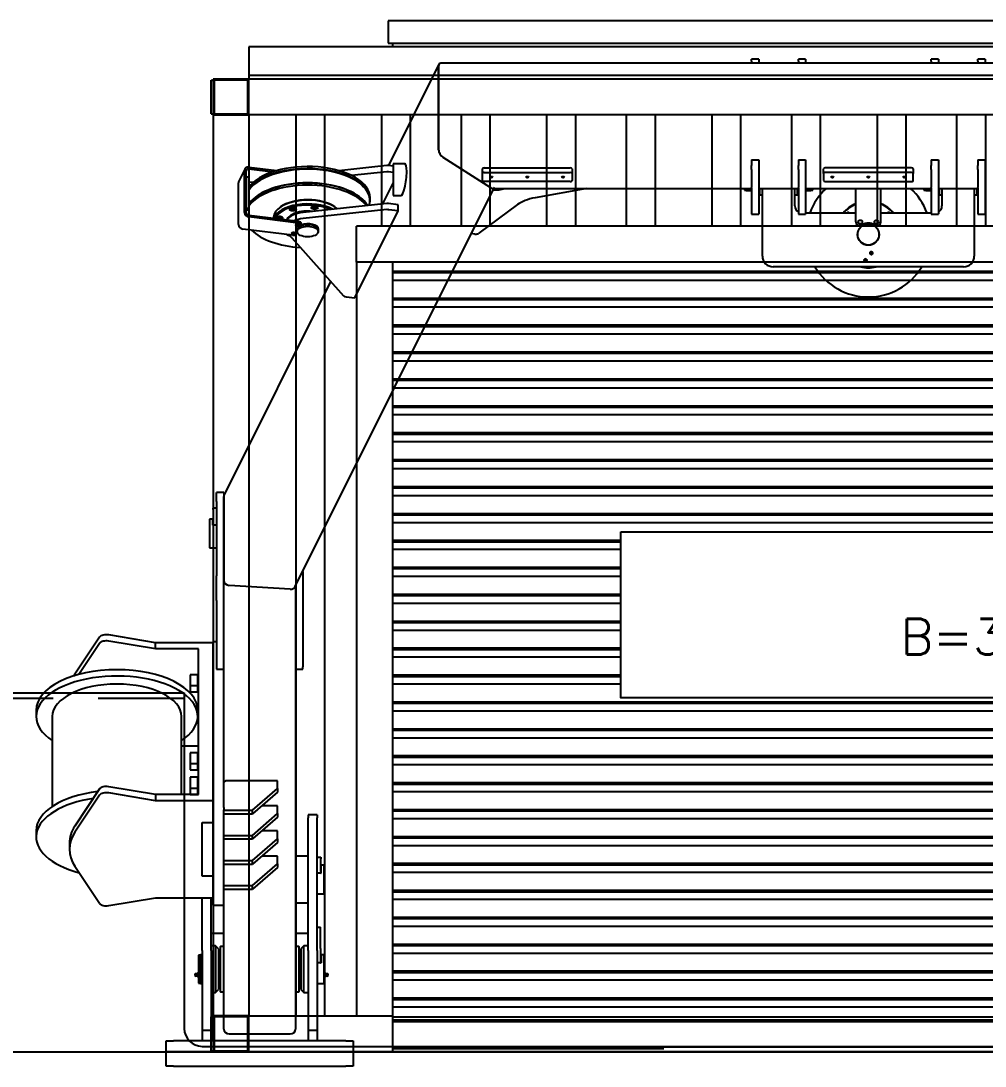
# Model space of a CAD drawing. Extents: x 1551 to 113148, y -1700 to 77018.
# Drawn here: x 16050 to 18735, y 57528 to 60440 of the extents above; entities that cross this region are included whole.
import ezdxf

# ---------------------------------------------------------------- set-up
doc = ezdxf.new("R2010")
doc.units = 0
doc.header["$LTSCALE"] = 500
doc.header["$MEASUREMENT"] = 0
doc.linetypes.add('DASHED', pattern=[0.75, 0.5, -0.25])
doc.layers.get('0').update_dxf_attribs({"linetype": 'CONTINUOUS'})
doc.styles.add('ROMANS', font='romans', dxfattribs={"height": 100})

# ---------------------------------------------------------------- blocks, each defined once
blk = doc.blocks.new('Container SB')
at = {"color": 0, "linetype": 'ByBlock'}
for p, q in [((120422.5, -6331.3), (117398.5, -6331.3)), ((117398.5, -6331.3), (117398.5, -6393.3)), ((120422.5, -6331.3), (120422.5, -6393.3)), ((117466, -6403.3), (117010.5, -6403.3)), ((117010.5, -6403.3), (117010.5, -6483.3)), ((117398.5, -6393.3), (120422.5, -6393.3)), ((117410.5, -6393.3), (117410.5, -6403.3)), ((120355, -6403.3), (117466, -6403.3)), ((120810.5, -6403.3), (120355, -6403.3)), ((120410.5, -6393.3), (120410.5, -6403.3)), ((120810.5, -6403.3), (120810.5, -6483.3)), ((117010.5, -6493.3), (116910.5, -6493.3)), ((116910.5, -6493.3), (116910.5, -6593.3)), ((117010.5, -6483.3), (117010.5, -6493.3)), ((117744.9, -6483.3), (117010.5, -6483.3)), ((117742.8, -6493.3), (117010.5, -6493.3)), ((117010.5, -6593.3), (117010.5, -6493.3)), ((120910.5, -6493.3), (117742.8, -6493.3)), ((120810.5, -6483.3), (117744.9, -6483.3)), ((120810.5, -6483.3), (120810.5, -6493.3)), ((120910.5, -6493.3), (120910.5, -6593.3)), ((116905.5, -6496.2), (116910.5, -6496.2)), ((116905.5, -6590.4), (116905.5, -6496.2)), ((116913.4, -6496.2), (116913.4, -6590.4)), ((117007.6, -6496.2), (116913.4, -6496.2)), ((117007.6, -6590.4), (117007.6, -6496.2)), ((120915.5, -6496.2), (120910.5, -6496.2)), ((120915.5, -6496.2), (120915.5, -6590.4)), ((116905.5, -6590.4), (116910.5, -6590.4)), ((116910.5, -6593.3), (117010.5, -6593.3)), ((116910.5, -6593.3), (116910.5, -8193.3)), ((116913.4, -6590.4), (117007.6, -6590.4)), ((117721.9, -6593.3), (117010.5, -6593.3)), ((117010.5, -6593.3), (117010.5, -8193.3)), ((117141.3, -6593.3), (117141.3, -8193.3)), ((117221.3, -6593.3), (117221.3, -8193.3)), ((117379.6, -6593.3), (117379.6, -6903.3)), ((117459.6, -6593.3), (117459.6, -6903.3)), ((117601.3, -6593.3), (117601.3, -6903.3)), ((119882.6, -6593.3), (117681.3, -6593.3)), ((117681.3, -6593.3), (117681.3, -6903.3)), ((117839.6, -6593.3), (117839.6, -6903.3)), ((117919.6, -6593.3), (117919.6, -6903.3)), ((118061.3, -6593.3), (118061.3, -6903.3)), ((118141.3, -6593.3), (118141.3, -6903.3)), ((118299.6, -6593.3), (118299.6, -6903.3)), ((118379.6, -6593.3), (118379.6, -6903.3)), ((118521.3, -6593.3), (118521.3, -6903.3)), ((118601.3, -6593.3), (118601.3, -6903.3)), ((118759.6, -6593.3), (118759.6, -6903.3)), ((118839.6, -6593.3), (118839.6, -6903.3)), ((118981.3, -6593.3), (118981.3, -6903.3)), ((119061.3, -6593.3), (119061.3, -6903.3)), ((119219.6, -6593.3), (119219.6, -6903.3)), ((119299.6, -6593.3), (119299.6, -6903.3)), ((119441.3, -6593.3), (119441.3, -6903.3)), ((119521.3, -6593.3), (119521.3, -6903.3)), ((119679.6, -6593.3), (119679.6, -6903.3)), ((120910.5, -6593.3), (119759.6, -6593.3)), ((119759.6, -6593.3), (119759.6, -6903.3)), ((119901.3, -6593.3), (119901.3, -6903.3)), ((119981.3, -6593.3), (119981.3, -6903.3)), ((120139.6, -6593.3), (120139.6, -6903.3)), ((120219.6, -6593.3), (120219.6, -6903.3)), ((120361.3, -6593.3), (120361.3, -6903.3)), ((120441.3, -6593.3), (120441.3, -6903.3)), ((120599.6, -6593.3), (120599.6, -9103.3)), ((120679.6, -6593.3), (120679.6, -8193.3)), ((120810.5, -8193.3), (120810.5, -6593.3)), ((120910.5, -6593.3), (120810.5, -6593.3)), ((120915.5, -6590.4), (120910.5, -6590.4)), ((120910.5, -8177.8), (120910.5, -6593.3)), ((117310.5, -7003.3), (117310.5, -6903.3)), ((117839.6, -6903.3), (117310.5, -6903.3)), ((120219.6, -6903.3), (117832, -6903.3)), ((120405.5, -6903.3), (120205.4, -6903.3)), ((120405.5, -7003.3), (120405.5, -6903.3)), ((120405.5, -9203.3), (120405.5, -6903.3)), ((120405.5, -6903.3), (120505.5, -6903.3)), ((120505.5, -9103.3), (120505.5, -6903.3)), ((117310.5, -7003.3), (117310.5, -9103.3)), ((117410.5, -7003.3), (117310.5, -7003.3)), ((117594.7, -7003.3), (117310.5, -7003.3)), ((117410.5, -7003.3), (117410.5, -9203.3)), ((120405.5, -7003.3), (117410.5, -7003.3)), ((117410.5, -7028.3), (120405.5, -7028.3)), ((120405.5, -7033.3), (117410.5, -7033.3)), ((117410.5, -7053.3), (120405.5, -7053.3)), ((117410.5, -7103.3), (120405.5, -7103.3)), ((120405.5, -7108.3), (117410.5, -7108.3)), ((117410.5, -7128.3), (120405.5, -7128.3)), ((117410.5, -7178.3), (120405.5, -7178.3)), ((120405.5, -7183.3), (117410.5, -7183.3)), ((117410.5, -7203.3), (120405.5, -7203.3)), ((117410.5, -7253.3), (117584.3, -7253.3)), ((117583.2, -7258.3), (117410.5, -7258.3)), ((117410.5, -7278.3), (117579.1, -7278.3)), ((117410.5, -7278.3), (120405.5, -7278.3)), ((117483.6, -7253.3), (120405.5, -7253.3)), ((117483.6, -7253.3), (117483.6, -7258.3)), ((120405.5, -7258.3), (117483.6, -7258.3)), ((117410.5, -7328.3), (117568.6, -7328.3)), ((117567.6, -7333.3), (117410.5, -7333.3)), ((117483.6, -7328.3), (120405.5, -7328.3)), ((117483.6, -7328.3), (117483.6, -7333.3)), ((120405.5, -7333.3), (117483.6, -7333.3)), ((117410.5, -7353.3), (117563.4, -7353.3)), ((117410.5, -7353.3), (120405.5, -7353.3)), ((117410.5, -7403.3), (117553, -7403.3)), ((117551.9, -7408.3), (117410.5, -7408.3)), ((117483.6, -7403.3), (120405.5, -7403.3)), ((117483.6, -7403.3), (117483.6, -7408.3)), ((120405.5, -7408.3), (117483.6, -7408.3)), ((117410.5, -7428.3), (117547.8, -7428.3)), ((117410.5, -7428.3), (120405.5, -7428.3)), ((117410.5, -7478.3), (117537.3, -7478.3)), ((117536.3, -7483.3), (117410.5, -7483.3)), ((117483.6, -7478.3), (120405.5, -7478.3)), ((117483.6, -7478.3), (117483.6, -7483.3)), ((120405.5, -7483.3), (117483.6, -7483.3)), ((117410.5, -7503.3), (117532.1, -7503.3)), ((117410.5, -7503.3), (120405.5, -7503.3)), ((117410.5, -7553.3), (117521.7, -7553.3)), ((117520.7, -7558.3), (117410.5, -7558.3)), ((117483.6, -7553.3), (120405.5, -7553.3)), ((117483.6, -7553.3), (117483.6, -7558.3)), ((120405.5, -7558.3), (117483.6, -7558.3)), ((117410.5, -7578.3), (117516.5, -7578.3)), ((117410.5, -7578.3), (120405.5, -7578.3)), ((117410.5, -7628.3), (117506.1, -7628.3)), ((117483.6, -7628.3), (120405.5, -7628.3)), ((117483.6, -7628.3), (117483.6, -7633.3)), ((117505, -7633.3), (117410.5, -7633.3)), ((117410.5, -7653.3), (117500.8, -7653.3)), ((117410.5, -7653.3), (120405.5, -7653.3)), ((120405.5, -7633.3), (117483.6, -7633.3)), ((117410.5, -7703.3), (117490.4, -7703.3)), ((117489.4, -7708.3), (117410.5, -7708.3)), ((117483.6, -7703.3), (120405.5, -7703.3)), ((117483.6, -7703.3), (117483.6, -7708.3)), ((120405.5, -7708.3), (117483.6, -7708.3)), ((117410.5, -7728.3), (117485.2, -7728.3)), ((117410.5, -7728.3), (120405.5, -7728.3)), ((117410.5, -7778.3), (117474.8, -7778.3)), ((117410.5, -7778.3), (118045.7, -7778.3)), ((117473.7, -7783.3), (117410.5, -7783.3)), ((118045.7, -7783.3), (117410.5, -7783.3)), ((117410.5, -7803.3), (117469.6, -7803.3)), ((117410.5, -7803.3), (118045.7, -7803.3)), ((119618.4, -7778.3), (120405.5, -7778.3)), ((120405.5, -7783.3), (119618.4, -7783.3)), ((119618.4, -7803.3), (120405.5, -7803.3)), ((117410.5, -7853.3), (117459.1, -7853.3)), ((117410.5, -7853.3), (118045.7, -7853.3)), ((117458.1, -7858.3), (117410.5, -7858.3)), ((118045.7, -7858.3), (117410.5, -7858.3)), ((119618.4, -7853.3), (120405.5, -7853.3)), ((120405.5, -7858.3), (119618.4, -7858.3)), ((117410.5, -7878.3), (117453.9, -7878.3)), ((117410.5, -7878.3), (118045.7, -7878.3)), ((119618.4, -7878.3), (120405.5, -7878.3)), ((117410.5, -7928.3), (117443.5, -7928.3)), ((117410.5, -7928.3), (118045.7, -7928.3)), ((117442.4, -7933.3), (117410.5, -7933.3)), ((118045.7, -7933.3), (117410.5, -7933.3)), ((119618.4, -7928.3), (120405.5, -7928.3)), ((120405.5, -7933.3), (119618.4, -7933.3)), ((117410.5, -7953.3), (117438.3, -7953.3)), ((117410.5, -7953.3), (118045.7, -7953.3)), ((119618.4, -7953.3), (120405.5, -7953.3)), ((117410.5, -8003.3), (117427.8, -8003.3)), ((117410.5, -8003.3), (118045.7, -8003.3)), ((119618.4, -8003.3), (120405.5, -8003.3)), ((120165.3, -8003.3), (120165.3, -8008.3)), ((117426.8, -8008.3), (117410.5, -8008.3)), ((118045.7, -8008.3), (117410.5, -8008.3)), ((117410.5, -8028.3), (117422.6, -8028.3)), ((117410.5, -8028.3), (118045.7, -8028.3)), ((120405.5, -8008.3), (119618.4, -8008.3)), ((119618.4, -8028.3), (120405.5, -8028.3)), ((117410.5, -8078.3), (117412.2, -8078.3)), ((117410.5, -8078.3), (118045.7, -8078.3)), ((117411.2, -8083.3), (117410.5, -8083.3)), ((118045.7, -8083.3), (117410.5, -8083.3)), ((119618.4, -8078.3), (120405.5, -8078.3)), ((120405.5, -8083.3), (119618.4, -8083.3)), ((120165.3, -8078.3), (120165.3, -8083.3)), ((117410.5, -8103.3), (118045.7, -8103.3)), ((119618.4, -8103.3), (120405.5, -8103.3)), ((117410.5, -8153.3), (118045.7, -8153.3)), ((119618.4, -8153.3), (120405.5, -8153.3)), ((120165.3, -8153.3), (120165.3, -8158.3)), ((118045.7, -8158.3), (117410.5, -8158.3)), ((117410.5, -8178.3), (118045.7, -8178.3)), ((120405.5, -8158.3), (119618.4, -8158.3)), ((119618.4, -8178.3), (120405.5, -8178.3)), ((120910.5, -9103.3), (120910.5, -8177.8)), ((116910.5, -8193.3), (116910.5, -9103.3)), ((117010.5, -8193.3), (117010.5, -9103.3)), ((117141.3, -8193.3), (117141.3, -9103.3)), ((117221.3, -8193.3), (117221.3, -9103.3)), ((120679.6, -8193.3), (120679.6, -9103.3)), ((120810.5, -9103.3), (120810.5, -8193.3)), ((117410.5, -8228.3), (120405.5, -8228.3)), ((120405.5, -8233.3), (117410.5, -8233.3)), ((117410.5, -8253.3), (120405.5, -8253.3)), ((117410.5, -8303.3), (120405.5, -8303.3)), ((120405.5, -8308.3), (117410.5, -8308.3)), ((117410.5, -8328.3), (120405.5, -8328.3)), ((117410.5, -8378.3), (120405.5, -8378.3)), ((120405.5, -8383.3), (117410.5, -8383.3)), ((117633.6, -8378.3), (117633.6, -8383.3)), ((117713.8, -8378.3), (117713.8, -8383.3)), ((117863.8, -8378.3), (117863.8, -8383.3)), ((117943.9, -8378.3), (117943.9, -8383.3)), ((118093.9, -8378.3), (118093.9, -8383.3)), ((118174.1, -8378.3), (118174.1, -8383.3)), ((117410.5, -8403.3), (120405.5, -8403.3)), ((117410.5, -8453.3), (120405.5, -8453.3)), ((120405.5, -8458.3), (117410.5, -8458.3)), ((117410.5, -8478.3), (120405.5, -8478.3)), ((117410.5, -8528.3), (120405.5, -8528.3)), ((120405.5, -8533.3), (117410.5, -8533.3)), ((117410.5, -8553.3), (120405.5, -8553.3)), ((117410.5, -8603.3), (120405.5, -8603.3)), ((120405.5, -8608.3), (117410.5, -8608.3)), ((117410.5, -8628.3), (120405.5, -8628.3)), ((117410.5, -8678.3), (120405.5, -8678.3)), ((120405.5, -8683.3), (117410.5, -8683.3)), ((117410.5, -8703.3), (120405.5, -8703.3)), ((117410.5, -8753.3), (120405.5, -8753.3)), ((120405.5, -8758.3), (117410.5, -8758.3)), ((117410.5, -8778.3), (120405.5, -8778.3)), ((117410.5, -8828.3), (120405.5, -8828.3)), ((120405.5, -8833.3), (117410.5, -8833.3)), ((117410.5, -8853.3), (120405.5, -8853.3)), ((117410.5, -8903.3), (120405.5, -8903.3)), ((120405.5, -8908.3), (117410.5, -8908.3)), ((117410.5, -8928.3), (120405.5, -8928.3)), ((117410.5, -8978.3), (120405.5, -8978.3)), ((120405.5, -8983.3), (117410.5, -8983.3)), ((117410.5, -9003.3), (120405.5, -9003.3)), ((117410.5, -9053.3), (120405.5, -9053.3)), ((120405.5, -9058.3), (117410.5, -9058.3)), ((117410.5, -9078.3), (120405.5, -9078.3)), ((116905.5, -9200.4), (116905.5, -9106.2)), ((116905.5, -9106.2), (116910.5, -9106.2)), ((116910.5, -9103.3), (116910.5, -9203.3)), ((117010.5, -9103.3), (116910.5, -9103.3)), ((117007.6, -9106.2), (116913.4, -9106.2)), ((116913.4, -9106.2), (116913.4, -9200.4)), ((117007.6, -9200.4), (117007.6, -9106.2)), ((117010.5, -9103.3), (117410.5, -9103.3)), ((117010.5, -9203.3), (117010.5, -9103.3)), ((120405.5, -9107.3), (117410.5, -9107.3)), ((120505.5, -9103.3), (120405.5, -9103.3)), ((120410.5, -9103.3), (120910.5, -9103.3)), ((120910.5, -9103.3), (120810.5, -9103.3)), ((120910.5, -9103.3), (120910.5, -9203.3)), ((120915.5, -9106.2), (120910.5, -9106.2)), ((120915.5, -9106.2), (120915.5, -9200.4)), ((120405.5, -9115.3), (117410.5, -9115.3)), ((120405.5, -9120.3), (117410.5, -9120.3)), ((116905.5, -9200.4), (116910.5, -9200.4)), ((116913.4, -9200.4), (117007.6, -9200.4)), ((120390.5, -9190.3), (117410.5, -9190.3)), ((118165.5, -9195.3), (117410.5, -9195.3)), ((120915.5, -9200.4), (120910.5, -9200.4)), ((120910.5, -9203.3), (116910.5, -9203.3))]:
    blk.add_line(p, q, dxfattribs=at)
blk.add_lwpolyline([(118045.7, -7754.7), (119618.4, -7754.7), (119618.4, -8217.2), (118045.7, -8217.2)], close=True, dxfattribs=at)
at = {"color": 0, "linetype": 'ByBlock', "insert": (118825.3, -7830), "char_height": 100, "attachment_point": 1, "style": 'ROMANS'}
blk.add_mtext('\\pxqc;OPENING\\PB=3,0m x H=2,2m', dxfattribs=at)
blk = doc.blocks.new('A$C52F54857')
for p, q in [((1992.5, 2800.2), (1992.5, 2805.2)), ((2012.5, 2805.2), (1992.5, 2805.2)), ((1992.5, 2800.2), (1992.5, 2794.2)), ((2012.5, 2805.2), (2012.5, 2800.2)), ((2012.5, 2800.2), (2012.5, 2794.2)), ((2122.5, 2800.2), (2122.5, 2805.2)), ((2142.5, 2805.2), (2122.5, 2805.2)), ((2122.5, 2800.2), (2122.5, 2794.2)), ((2142.5, 2805.2), (2142.5, 2800.2)), ((2142.5, 2800.2), (2142.5, 2794.2)), ((2492.5, 2800.2), (2492.5, 2805.2)), ((2512.5, 2805.2), (2492.5, 2805.2)), ((2492.5, 2800.2), (2492.5, 2794.2)), ((2512.5, 2805.2), (2512.5, 2800.2)), ((2512.5, 2800.2), (2512.5, 2794.2)), ((2622.5, 2800.2), (2622.5, 2805.2)), ((2642.5, 2805.2), (2622.5, 2805.2)), ((2622.5, 2800.2), (2622.5, 2794.2)), ((2642.5, 2805.2), (2642.5, 2800.2)), ((2642.5, 2800.2), (2642.5, 2794.2)), ((1121.7, 2791.1), (981, 2509.1)), ((1120.8, 2786.7), (1120.8, 2552.9)), ((1120.8, 2552.9), (1120.8, 2786.7)), ((3818.4, 2794.2), (1126.6, 2794.2)), ((592.4, 2504.5), (669.9, 2494.8)), ((976.9, 2509.1), (842.8, 2494.7)), ((994, 2507.4), (981.4, 2509)), ((994, 2514.2), (994, 2425.3)), ((1026.6, 2514.2), (994, 2514.2)), ((1132.5, 2532.4), (1265.3, 2447.4)), ((1132.5, 2532.4), (1265.3, 2447.4)), ((1992.5, 2524.9), (1992.5, 2509.3)), ((1992.5, 2524.9), (2012.5, 2524.9)), ((1992.5, 2497.8), (1992.5, 2509.3)), ((2012.5, 2524.9), (2012.5, 2509.3)), ((2012.5, 2509.3), (2012.5, 2497.8)), ((2122.5, 2524.9), (2122.5, 2509.3)), ((2122.5, 2524.9), (2142.5, 2524.9)), ((2122.5, 2497.8), (2122.5, 2509.3)), ((2142.5, 2524.9), (2142.5, 2509.3)), ((2142.5, 2509.3), (2142.5, 2497.8)), ((2492.5, 2524.9), (2492.5, 2509.3)), ((2492.5, 2524.9), (2512.5, 2524.9)), ((2492.5, 2497.8), (2492.5, 2509.3)), ((2512.5, 2524.9), (2512.5, 2509.3)), ((2512.5, 2509.3), (2512.5, 2497.8)), ((2622.5, 2524.9), (2622.5, 2509.3)), ((2622.5, 2524.9), (2642.5, 2524.9)), ((2622.5, 2497.8), (2622.5, 2509.3)), ((2642.5, 2524.9), (2642.5, 2509.3)), ((2642.5, 2509.3), (2642.5, 2497.8)), ((581.2, 2499.2), (564.3, 2465.3)), ((580.3, 2378.2), (580.3, 2495.2)), ((585.1, 2377.6), (585.1, 2494.5)), ((592.4, 2500.1), (659.9, 2491.7)), ((976.9, 2491.7), (878.4, 2481.2)), ((994, 2490.1), (981.4, 2491.7)), ((1242.5, 2486.9), (1242.5, 2499.9)), ((1242.5, 2466.9), (1242.5, 2486.9)), ((1247.5, 2502.4), (1487.5, 2502.4)), ((1247.5, 2489.4), (1487.5, 2489.4)), ((1492.5, 2499.9), (1492.5, 2486.9)), ((1492.5, 2486.9), (1492.5, 2466.9)), ((1992.5, 2497.8), (1992.5, 2447.9)), ((2012.5, 2497.8), (2012.5, 2447.9)), ((2122.5, 2497.8), (2122.5, 2447.9)), ((2142.5, 2497.8), (2142.5, 2447.9)), ((2192.5, 2486.9), (2192.5, 2499.9)), ((2192.5, 2486.9), (2192.5, 2466.9)), ((2437.5, 2502.4), (2197.5, 2502.4)), ((2437.5, 2489.4), (2197.5, 2489.4)), ((2442.5, 2499.9), (2442.5, 2486.9)), ((2442.5, 2466.9), (2442.5, 2486.9)), ((2492.5, 2497.8), (2492.5, 2447.9)), ((2512.5, 2497.8), (2512.5, 2447.9)), ((2622.5, 2497.8), (2622.5, 2447.9)), ((2642.5, 2497.8), (2642.5, 2447.9)), ((563.3, 2344.3), (563.3, 2461.2)), ((592, 2387.8), (592, 2474.4)), ((592, 2464.1), (605.1, 2462.5)), ((965.3, 2402.2), (994, 2459.7)), ((1487.5, 2464.4), (1247.5, 2464.4)), ((1992.5, 2445.7), (1992.5, 2447.9)), ((2012.5, 2447.9), (2012.5, 2445.7)), ((2122.5, 2445.7), (2122.5, 2447.9)), ((2142.5, 2447.9), (2142.5, 2445.7)), ((2197.5, 2464.4), (2437.5, 2464.4)), ((2492.5, 2445.7), (2492.5, 2447.9)), ((2512.5, 2447.9), (2512.5, 2445.7)), ((2622.5, 2445.7), (2622.5, 2447.9)), ((2642.5, 2447.9), (2642.5, 2445.7)), ((721.3, 1335.9), (1274.6, 2445.4)), ((930.2, 2413.6), (930.2, 2419.3)), ((994, 2425.3), (1015.5, 2425.3)), ((1271.2, 2445.4), (1992.5, 2445.4)), ((1533.1, 2445.4), (1389.2, 2419.2)), ((1972.3, 2445.4), (1972.3, 2440.3)), ((1972.3, 2440.3), (1977.3, 2439.8)), ((1977.3, 2439.8), (1977.3, 2445.4)), ((1977.3, 2439.8), (1992.5, 2439.8)), ((1992.5, 2445.7), (1992.5, 2374.5)), ((2012.5, 2445.7), (2012.5, 2374.5)), ((2012.5, 2445.4), (2122.5, 2445.4)), ((2012.5, 2439.8), (2014.5, 2439.8)), ((2014.5, 2445.4), (2014.5, 2427.3)), ((2014.5, 2427.3), (2022.5, 2427.3)), ((2022.5, 2256.8), (2022.5, 2445.4)), ((2112.5, 2396.8), (2112.5, 2445.4)), ((2112.5, 2427.3), (2120.5, 2427.3)), ((2120.5, 2427.3), (2120.5, 2445.4)), ((2120.5, 2439.8), (2122.5, 2439.8)), ((2122.5, 2445.7), (2122.5, 2374.5)), ((2142.5, 2445.7), (2142.5, 2374.5)), ((2142.5, 2445.4), (2492.5, 2445.4)), ((2142.5, 2439.8), (2157.7, 2439.8)), ((2157.7, 2445.4), (2157.7, 2439.8)), ((2157.7, 2439.8), (2162.7, 2440.3)), ((2162.7, 2440.3), (2162.7, 2445.4)), ((2282.5, 2351.8), (2282.5, 2445.4)), ((2352.5, 2351.8), (2352.5, 2445.4)), ((2472.3, 2445.4), (2472.3, 2440.3)), ((2472.3, 2440.3), (2477.3, 2439.8)), ((2477.3, 2439.8), (2477.3, 2445.4)), ((2477.3, 2439.8), (2492.5, 2439.8)), ((2492.5, 2445.7), (2492.5, 2374.5)), ((2512.5, 2445.7), (2512.5, 2374.5)), ((2512.5, 2445.4), (2622.5, 2445.4)), ((2512.5, 2439.8), (2514.5, 2439.8)), ((2514.5, 2445.4), (2514.5, 2427.3)), ((2514.5, 2427.3), (2522.5, 2427.3)), ((2522.5, 2445.4), (2522.5, 2396.8)), ((2612.5, 2445.4), (2612.5, 2256.8)), ((2612.5, 2427.3), (2620.5, 2427.3)), ((2620.5, 2427.3), (2620.5, 2445.4)), ((2620.5, 2439.8), (2622.5, 2439.8)), ((2622.5, 2445.7), (2622.5, 2374.5)), ((2642.5, 2445.7), (2642.5, 2374.5)), ((592.9, 2403.1), (592.1, 2401.9)), ((680.6, 2394), (678.6, 2392.5)), ((707, 2388.9), (707, 2387.5)), ((713.7, 2389.8), (710.5, 2388.1)), ((710.5, 2388.1), (711.7, 2385.9)), ((711.7, 2388.8), (711.7, 2385.9)), ((712.7, 2389.2), (716.2, 2388.8)), ((718.2, 2389.2), (713.7, 2389.8)), ((716.2, 2388.8), (717.3, 2389.3)), ((716.2, 2388.8), (716.2, 2385.3)), ((719.4, 2387), (718.2, 2389.2)), ((723, 2387.5), (723, 2388.9)), ((976.9, 2403.4), (743.6, 2378.4)), ((767.5, 2393.4), (767.5, 2392.1)), ((774.2, 2394.3), (771, 2392.6)), ((771, 2392.6), (772.3, 2390.4)), ((772.3, 2393.3), (772.3, 2390.4)), ((772.3, 2390.4), (776.8, 2389.9)), ((773.2, 2393.8), (776.8, 2393.3)), ((778.7, 2393.7), (774.2, 2394.3)), ((776.8, 2393.3), (777.8, 2393.8)), ((776.8, 2393.3), (776.8, 2389.9)), ((776.8, 2389.9), (780, 2391.5)), ((780, 2391.5), (778.7, 2393.7)), ((783.5, 2392.1), (783.5, 2393.4)), ((833.7, 2392.5), (831.7, 2394)), ((920.2, 2401.9), (919.4, 2403.1)), ((1008.3, 2400), (981.4, 2403.4)), ((1008.3, 2382.7), (1008.3, 2400)), ((1340.5, 2400.1), (1232.6, 2320.2)), ((730.7, 2353), (592.4, 2370.2)), ((730.7, 2348.7), (592.4, 2365.9)), ((661.2, 2365.1), (661.2, 2361.7)), ((670.5, 2364.3), (670.5, 2362.9)), ((677.3, 2365.2), (674.1, 2363.5)), ((674.1, 2363.5), (675.3, 2361.3)), ((675.3, 2364.2), (675.3, 2361.3)), ((675.3, 2361.3), (679.8, 2360.7)), ((676.2, 2364.6), (679.8, 2364.2)), ((681.7, 2364.6), (677.3, 2365.2)), ((679.8, 2364.2), (680.8, 2364.7)), ((679.8, 2364.2), (679.8, 2360.7)), ((679.8, 2360.7), (683, 2362.4)), ((683, 2362.4), (681.7, 2364.6)), ((686.5, 2362.9), (686.5, 2364.3)), ((711.7, 2385.9), (716.2, 2385.3)), ((716.2, 2385.3), (719.4, 2387)), ((976.9, 2386.1), (743.6, 2361.1)), ((887.3, 2140.1), (1008.3, 2382.7)), ((1008.3, 2382.7), (981.4, 2386)), ((1992.5, 2374.5), (1992.5, 2373.1)), ((1992.5, 2373.1), (2012.5, 2373.1)), ((2012.5, 2374.5), (2012.5, 2373.1)), ((2122.5, 2374.5), (2122.5, 2373.1)), ((2122.5, 2373.1), (2142.5, 2373.1)), ((2282.5, 2376.8), (2142.5, 2376.8)), ((2142.5, 2374.5), (2142.5, 2373.1)), ((2492.5, 2376.8), (2352.5, 2376.8)), ((2492.5, 2374.5), (2492.5, 2373.1)), ((2492.5, 2373.1), (2512.5, 2373.1)), ((2512.5, 2373.1), (2512.5, 2374.5)), ((2622.5, 2374.5), (2622.5, 2373.1)), ((2622.5, 2373.1), (2642.5, 2373.1)), ((2642.5, 2373.1), (2642.5, 2374.5)), ((713.7, 2314.7), (575.5, 2331.9)), ((726.2, 2331.8), (726.2, 2329.4)), ((738, 2342.6), (737.5, 2341.7)), ((738.2, 2343.8), (738.2, 2348.1)), ((786.2, 2329.4), (786.2, 2331.8)), ((2294.3, 2341.8), (2292.5, 2341.8)), ((2342.5, 2341.8), (2340.7, 2341.8)), ((704.7, 2315.8), (856.2, 2146)), ((726.3, 2319.2), (725.9, 2318.3)), ((726.2, 2328.5), (726.7, 2324.2)), ((726.6, 2320.4), (726.6, 2324.8)), ((785.6, 2324.2), (786.1, 2328.5)), ((1221.9, 2318.1), (1211.8, 2319.4)), ((2582.5, 2226.8), (2052.5, 2226.8)), ((820.1, 2186.4), (523.7, 1591.9)), ((862.9, 2143.2), (887.3, 2140.1)), ((502.5, 1573.3), (502.5, 1598.3)), ((522.5, 1598.3), (502.5, 1598.3)), ((502.5, 1573.3), (502.5, 1365.7)), ((522.5, 1598.3), (522.5, 1586.9)), ((522.5, 1353.1), (522.5, 1586.9)), ((522.5, 1586.9), (522.5, 1353.1)), ((492.5, 1550.4), (492.5, 1554.6)), ((502.5, 1554.6), (492.5, 1554.6)), ((492.5, 1550.4), (492.5, 1516)), ((483.5, 1523.8), (482.5, 1522.8)), ((482.5, 1522.8), (482.5, 1444.8)), ((483.5, 1443.8), (483.5, 1523.8)), ((491.5, 1523.8), (483.5, 1523.8)), ((491.5, 1523.8), (491.5, 1507.3)), ((492.5, 1510.2), (492.5, 1516)), ((502.5, 1507.3), (491.5, 1507.3)), ((492.5, 1510.2), (492.5, 1507.3)), ((482.5, 1444.8), (483.5, 1443.8)), ((483.5, 1443.8), (502.5, 1443.8)), ((742.5, 1378.3), (742.5, 1365.7)), ((502.5, 1297.4), (502.5, 1365.7)), ((522.5, 833.1), (522.5, 1353.1)), ((742.5, 1365.7), (742.5, 1297.4)), ((707.5, 1328.7), (537.5, 1339.2)), ((707.5, 1328.7), (537.5, 1339.2)), ((722.5, 1338.2), (722.5, 103.1)), ((502.5, 1297.4), (502.5, 1112.4)), ((742.5, 1297.4), (742.5, 1112.4)), ((176.8, 1195.2), (107.9, 1092)), ((332.5, 1179.5), (202.1, 1201.5)), ((176.8, 1177.8), (118.7, 1090.8)), ((332.5, 1162.2), (202.1, 1184.2)), ((332.5, 1162.2), (332.5, 1179.5)), ((492.5, 1179.5), (332.5, 1179.5)), ((492.5, 1179.5), (492.5, 1182)), ((502.5, 1182), (492.5, 1182)), ((492.5, 739.1), (492.5, 1179.5)), ((492.5, 720.5), (492.5, 1179.5)), ((452.5, 1162.2), (332.5, 1162.2)), ((452.5, 756.4), (452.5, 1162.2)), ((502.5, 1112.4), (502.5, 1105.7)), ((742.5, 1105.7), (742.5, 1112.4)), ((429.1, 1090.4), (429.1, 1060.4)), ((449.1, 1090.4), (429.1, 1090.4)), ((449.1, 1090.7), (449.1, 1060)), ((452.5, 1090.7), (449.1, 1090.7)), ((502.5, 1105.7), (522.5, 1105.7)), ((722.5, 1105.7), (742.5, 1105.7)), ((429.1, 1060.4), (449.1, 1060.4)), ((429.1, 1060.4), (429.1, 1042.9)), ((449.1, 1060), (452.5, 1060)), ((449.1, 1060), (449.1, 1042.5)), ((429.1, 1042.9), (449.1, 1042.9)), ((449.1, 1042.5), (452.5, 1042.5)), ((0, 991.7), (0, 974.3)), ((450, 974.3), (450, 991.7)), ((45, 974.3), (45, 723.2)), ((405, 756.4), (405, 974.3)), ((405, 892.2), (452.5, 892.2)), ((429.1, 872.9), (429.1, 842.9)), ((449.1, 872.9), (429.1, 872.9)), ((449.1, 873.2), (449.1, 842.5)), ((452.5, 873.2), (449.1, 873.2)), ((429.1, 842.9), (429.1, 825.4)), ((429.1, 842.9), (449.1, 842.9)), ((429.1, 825.4), (449.1, 825.4)), ((449.1, 842.5), (449.1, 825)), ((449.1, 842.5), (452.5, 842.5)), ((449.1, 825), (452.5, 825)), ((522.5, 720.5), (522.5, 833.1)), ((429.1, 804.6), (429.1, 774.6)), ((449.1, 804.6), (429.1, 804.6)), ((449.1, 805), (449.1, 774.3)), ((452.5, 805), (449.1, 805)), ((527.5, 795.1), (522.5, 790.8)), ((672.5, 795.1), (527.5, 795.1)), ((672.5, 773.4), (672.5, 795.1)), ((176.8, 772.1), (107.9, 668.9)), ((332.5, 756.4), (202.1, 778.4)), ((332.5, 739.1), (202.1, 761.1)), ((429.1, 774.6), (429.1, 757.1)), ((429.1, 774.6), (449.1, 774.6)), ((449.1, 774.3), (449.1, 756.8)), ((449.1, 774.3), (452.5, 774.3)), ((602.5, 712.8), (672.5, 773.4)), ((672.5, 763.4), (602.5, 702.8)), ((672.5, 773.4), (672.5, 763.4)), ((176.8, 754.8), (107.9, 651.6)), ((332.5, 756.4), (332.5, 739.1)), ((452.5, 756.4), (332.5, 756.4)), ((492.5, 739.1), (332.5, 739.1)), ((429.1, 757.1), (449.1, 757.1)), ((449.1, 756.8), (452.5, 756.8)), ((492.5, 713.7), (492.5, 720.5)), ((492.5, 448.7), (492.5, 713.7)), ((522.5, 720.5), (522.5, 713.7)), ((522.5, 448.7), (522.5, 713.7)), ((522.5, 712.8), (602.5, 712.8)), ((522.5, 702.8), (602.5, 702.8)), ((602.5, 702.8), (602.5, 712.8)), ((602.5, 642.8), (672.5, 703.4)), ((672.5, 725.1), (628.2, 725.1)), ((672.5, 703.4), (672.5, 725.1)), ((672.5, 703.4), (672.5, 693.4)), ((757.5, 700), (757.5, 691.8)), ((782.5, 700), (757.5, 700)), ((782.5, 700), (782.5, 691.8)), ((462.5, 679.1), (492.5, 679.1)), ((462.5, 529.1), (462.5, 679.1)), ((672.5, 693.4), (602.5, 632.8)), ((757.5, 441.8), (757.5, 691.8)), ((782.5, 441.8), (782.5, 691.8)), ((0, 655.7), (0, 638.3)), ((522.5, 642.8), (602.5, 642.8)), ((602.5, 632.8), (602.5, 642.8)), ((672.5, 655.1), (628.2, 655.1)), ((672.5, 633.4), (672.5, 655.1)), ((92.5, 621.4), (92.5, 604.1)), ((522.5, 632.8), (602.5, 632.8)), ((602.5, 572.8), (672.5, 633.4)), ((672.5, 623.4), (602.5, 562.8)), ((672.5, 633.4), (672.5, 623.4)), ((672.5, 585.1), (628.2, 585.1)), ((672.5, 563.4), (672.5, 585.1)), ((757.5, 585), (722.5, 585)), ((782.5, 582.5), (792.5, 582.5)), ((792.5, 582.5), (792.5, 577.5)), ((107.9, 556.7), (176.8, 453.5)), ((522.5, 572.8), (602.5, 572.8)), ((522.5, 562.8), (602.5, 562.8)), ((602.5, 562.8), (602.5, 572.8)), ((602.5, 502.8), (672.5, 563.4)), ((672.5, 553.4), (602.5, 492.8)), ((672.5, 563.4), (672.5, 553.4)), ((792.5, 542.5), (792.5, 577.5)), ((793.5, 537.5), (793.5, 560)), ((801.5, 560), (793.5, 560)), ((801.5, 560), (801.5, 480)), ((802.5, 559), (801.5, 560)), ((802.5, 481), (802.5, 559)), ((492.5, 529.1), (462.5, 529.1)), ((792.5, 537.5), (782.5, 537.5)), ((792.5, 542.5), (792.5, 537.5)), ((792.5, 537.5), (793.5, 537.5)), ((522.5, 502.8), (602.5, 502.8)), ((602.5, 492.8), (602.5, 502.8)), ((202.1, 447.1), (332.5, 469.1)), ((332.5, 469.1), (492.5, 469.1)), ((462.5, 441.8), (462.5, 469.1)), ((487.5, 441.8), (487.5, 469.1)), ((522.5, 492.8), (602.5, 492.8)), ((782.5, 480), (801.5, 480)), ((801.5, 480), (802.5, 481)), ((462.5, 322.5), (462.5, 441.8)), ((487.5, 455), (492.5, 455)), ((487.5, 322.5), (487.5, 441.8)), ((492.5, 448.7), (492.5, 448)), ((492.5, 448), (522.5, 448)), ((522.5, 448), (522.5, 448.7)), ((522.5, 103.1), (522.5, 448)), ((722.5, 455), (757.5, 455)), ((757.5, 322.5), (757.5, 441.8)), ((782.5, 322.5), (782.5, 441.8)), ((782.5, 387.5), (791.5, 387.5)), ((791.5, 384.1), (791.5, 387.5)), ((791.5, 344.1), (791.5, 384.1)), ((487.5, 370), (522.5, 370)), ((722.5, 370), (757.5, 370)), ((462.5, 322.5), (462.5, 100)), ((499.5, 335), (487.5, 335)), ((487.5, 322.5), (487.5, 100)), ((499.5, 335), (499.5, 205)), ((507.5, 327), (499.5, 335)), ((507.5, 327), (507.5, 213)), ((513.5, 333.5), (512.5, 332.5)), ((512.5, 332.5), (512.5, 207.5)), ((513.5, 206.5), (513.5, 333.5)), ((522.5, 333.5), (513.5, 333.5)), ((731.5, 333.5), (722.5, 333.5)), ((731.5, 333.5), (731.5, 206.5)), ((732.5, 332.5), (731.5, 333.5)), ((732.5, 207.5), (732.5, 332.5)), ((745.5, 335), (737.5, 327)), ((737.5, 327), (737.5, 213)), ((745.5, 205), (745.5, 335)), ((757.5, 335), (745.5, 335)), ((757.5, 322.5), (757.5, 100)), ((782.5, 322.5), (782.5, 100)), ((791.5, 327.5), (791.5, 344.1)), ((791.5, 327.5), (791.5, 307.5)), ((457.5, 310), (452.5, 309)), ((452.5, 309), (452.5, 231)), ((457.5, 230), (457.5, 310)), ((462.5, 310), (457.5, 310)), ((512.5, 310), (507.5, 310)), ((737.5, 310), (732.5, 310)), ((791.5, 307.5), (791.5, 287.5)), ((793.5, 310), (793.5, 287.5)), ((801.5, 310), (793.5, 310)), ((801.5, 310), (801.5, 230)), ((802.5, 309), (801.5, 310)), ((802.5, 231), (802.5, 309)), ((791.5, 287.5), (782.5, 287.5)), ((791.5, 287.5), (793.5, 287.5)), ((443.7, 256.9), (442, 256)), ((442, 256), (442, 252)), ((442, 252), (443.7, 251.1)), ((449.5, 258.4), (447, 256.7)), ((447, 256.7), (447, 251.3)), ((447, 251.3), (449.5, 249.6)), ((449.5, 256.8), (449.5, 259.5)), ((449.5, 259.5), (450, 259.5)), ((450, 259.5), (449.5, 256.8)), ((449.5, 251.3), (449.5, 256.8)), ((450, 254), (449.5, 251.3)), ((449.5, 248.5), (449.5, 251.3)), ((450, 248.5), (449.5, 248.5)), ((452, 259.5), (450, 259.5)), ((452, 254), (450, 254)), ((452, 248.5), (450, 248.5)), ((803, 259.5), (805, 259.5)), ((803, 254), (805, 254)), ((803, 248.5), (805, 248.5)), ((805, 259.5), (805.5, 259.5)), ((805, 254), (805.5, 256.8)), ((805, 248.5), (805.5, 251.3)), ((805.5, 248.5), (805, 248.5)), ((805.5, 259.5), (805.5, 256.8)), ((808, 256.7), (805.5, 258.4)), ((805.5, 256.8), (805.5, 251.3)), ((805.5, 251.3), (805.5, 248.5)), ((805.5, 249.6), (808, 251.3)), ((808, 251.3), (808, 256.7)), ((813, 256), (811.3, 256.9)), ((811.3, 251.1), (813, 252)), ((813, 252), (813, 256)), ((452.5, 231), (457.5, 230)), ((457.5, 230), (462.5, 230)), ((487.5, 205), (499.5, 205)), ((499.5, 205), (507.5, 213)), ((507.5, 230), (512.5, 230)), ((512.5, 207.5), (513.5, 206.5)), ((513.5, 206.5), (522.5, 206.5)), ((722.5, 206.5), (731.5, 206.5)), ((731.5, 206.5), (732.5, 207.5)), ((732.5, 230), (737.5, 230)), ((737.5, 213), (745.5, 205)), ((745.5, 205), (757.5, 205)), ((782.5, 230), (801.5, 230)), ((801.5, 230), (802.5, 231)), ((462.5, 100), (487.5, 100)), ((462.5, 100), (462.5, 70)), ((487.5, 100), (487.5, 70)), ((537.5, 90.1), (707.5, 90.1)), ((757.5, 100), (782.5, 100)), ((757.5, 100), (757.5, 70)), ((782.5, 100), (782.5, 70)), ((362.5, 40), (362.5, 70)), ((362.5, 70), (382.5, 70)), ((862.5, 70), (382.5, 70)), ((862.5, 70), (882.5, 70)), ((882.5, 70), (882.5, 40)), ((382.5, 40), (362.5, 40)), ((362.5, 0), (362.5, 40)), ((362.5, 40), (382.5, 40)), ((862.5, 40), (382.5, 40)), ((382.5, 40), (862.5, 40)), ((882.5, 40), (862.5, 40)), ((862.5, 40), (882.5, 40)), ((882.5, 40), (882.5, 0)), ((382.5, 0), (362.5, 0)), ((382.5, 0), (862.5, 0)), ((882.5, 0), (862.5, 0))]:
    blk.add_line(p, q)
for centre, radius in [((2317.5, 2316.8), 30), ((2317.5, 2316.8), 29.5), ((2295, 2351.8), 5.5), ((2340, 2351.8), 5.5), ((2309.5, 2244.8), 3.32), ((2325.5, 2264.8), 3.32)]:
    blk.add_circle(centre, radius)
for centre, radius, start, end in [((2317.5, 2316.8), 174, 132.3534, 159.8287), ((2317.5, 2316.8), 174, 20.1713, 47.6466), ((2132.5, 2396.8), 20, 180, 240), ((2317.5, 2316.8), 92.5, 112.2333, 139.5602), ((2317.5, 2316.8), 91.5, 112.4895, 139.0244), ((2317.5, 2316.8), 92.5, 40.4398, 67.7667), ((2317.5, 2316.8), 91.5, 40.9756, 67.5105), ((2502.5, 2396.8), 20, 300, 0), ((2260.9, 2373.3), 5, 43.3373, 136.6627), ((2374.1, 2373.3), 5, 43.3373, 136.6627), ((2292.5, 2351.8), 10, 180, 270), ((2294.3, 2351.8), 10, 270, 303.5573), ((2317.5, 2316.8), 32, 56.4427, 123.5573), ((2340.7, 2351.8), 10, 236.4427, 270), ((2342.5, 2351.8), 10, 270, 0), ((2052.5, 2256.8), 30, 180, 270), ((2309.5, 2244.8), 4, 255, 195), ((2325.5, 2264.8), 4, 255, 195), ((2582.5, 2256.8), 30, 270, 0), ((2317.5, 2316.8), 174, 211.1474, 328.8526), ((2317.5, 2316.8), 92.5, 256.6488, 283.3512), ((2317.5, 2316.8), 91.5, 259.6111, 280.3889), ((445.2, 254.1), 3.14, 55.0612, 117.2655), ((445.2, 253.9), 3.14, 242.7345, 304.9388), ((458, 256.8), 8.48, 180.6528, 199.6034), ((458, 251.3), 8.48, 180.6528, 199.6034), ((797, 256.7), 8.48, 0.6528, 19.6034), ((797, 251.2), 8.48, 0.6528, 19.6034), ((809.8, 254.1), 3.14, 62.7345, 124.9388), ((809.8, 253.9), 3.14, 235.0612, 297.2655)]:
    blk.add_arc(centre, radius, start, end)
for centre, major_axis, ratio, start_param, end_param in [((1132.5, 2779.2), (8.8, -14.2), 0.5449, 2.816392, 3.863589), ((1132.5, 2779.2), (8.8, -14.2), 0.5449, 2.816392, 3.863589), ((1132.5, 2545.4), (8.8, -14.2), 0.5449, 3.863589, 5.434386), ((1132.5, 2545.4), (-8.8, 14.2), 0.5449, 0.721997, 2.292793), ((592.4, 2493.6), (11.2, -5.6), 0.840301, 1.967592, 3.538388), ((756.2, 2419.3), (-174, 0), 0.5, 3.141593, 5.944647), ((756.2, 2412.3), (-173.1, 0), 0.5, 2.975669, 5.959153), ((756.2, 2413.6), (174, 0), 0.5, 0, 2.803054), ((979, 2504.2), (-10, 0), 0.5, 4.468043, 4.923158), ((1021, 2469.8), (-5.8, -44.4), 0.212464, 0.027753, 3.169346), ((592.4, 2493.6), (6.71, -3.35), 0.840301, 1.967592, 3.538388), ((588, 2474.4), (-4, 0), 0.5, 3.141593, 5.528335), ((979, 2486.8), (10, 0), 0.5, 1.32645, 1.781565), ((1247.5, 2499.9), (-5, 0), 0.5, 4.712389, 6.283185), ((1247.5, 2486.9), (5, 0), 0.5, 1.570796, 3.141593), ((1487.5, 2499.9), (-5, 0), 0.5, 3.141593, 4.712389), ((1487.5, 2486.9), (5, 0), 0.5, 0, 1.570796), ((2197.5, 2499.9), (-5, 0), 0.5, 4.712389, 6.283185), ((2197.5, 2486.9), (5, 0), 0.5, 1.570796, 3.141593), ((2437.5, 2499.9), (-5, 0), 0.5, 3.141593, 4.712389), ((2437.5, 2486.9), (5, 0), 0.5, 0, 1.570796), ((575.5, 2459.7), (11.2, -5.6), 0.840301, 3.141593, 3.538388), ((756.2, 2367.3), (-174, 0), 0.5, 3.493142, 5.944647), ((756.2, 2372.9), (-174, 0), 0.5, 3.429645, 5.943348), ((756.2, 2374.2), (-173.1, 0), 0.5, 3.48143, 5.943348), ((1247.5, 2466.9), (-5, 0), 0.5, 0, 1.570796), ((1265.3, 2460.4), (-8.8, 14.2), 0.5449, 2.292793, 3.466794), ((1265.3, 2460.4), (-8.8, 14.2), 0.5449, 2.292793, 2.816392), ((1487.5, 2466.9), (-5, 0), 0.5, 1.570796, 3.141593), ((2197.5, 2466.9), (-5, 0), 0.5, 0, 1.570796), ((2437.5, 2466.9), (-5, 0), 0.5, 1.570796, 3.141593), ((1277, 2465.8), (50, 0), 0.5, 4.619601, 5.322446), ((1423.4, 2372.2), (-100, 0), 0.5, 5.061455, 5.689773), ((588, 2387.8), (-4, 0), 0.5, 0.754851, 5.528335), ((756.2, 2365.1), (-95, 0), 0.5, 3.657749, 6.283185), ((756.2, 2354.7), (-95, 0), 0.5, 3.894177, 6.139387), ((756.2, 2352.6), (-92.5, 0), 0.5, 3.965463, 6.096541), ((756.2, 2367.3), (92.5, 0), 0.5, 0.61548, 2.526113), ((715, 2387.5), (8, 0), 0.5, 2.416919, 6.283185), ((715, 2387.5), (8, 0), 0.5, 0, 0.599943), ((775.5, 2392.1), (8, 0), 0.5, 2.416919, 6.283185), ((775.5, 2392.1), (8, 0), 0.5, 0, 0.599943), ((756.2, 2413.6), (174, 0), 0.5, 6.10349, 6.283185), ((979, 2398.5), (-10, 0), 0.5, 4.468043, 4.923158), ((592.4, 2376.7), (11.2, -5.6), 0.840301, 3.538388, 5.109184), ((756.2, 2367.3), (-174, 0), 0.5, -0.216491, -0.184796), ((592.4, 2376.7), (6.71, -3.35), 0.840301, 3.538388, 5.109184), ((678.5, 2362.2), (9, 0), 0.5, 0, 3.531672), ((678.5, 2362.9), (8, 0), 0.5, 2.416919, 3.885133), ((678.5, 2362.9), (8, 0), 0.5, 5.050952, 6.283185), ((678.5, 2362.2), (9, 0), 0.5, 5.404413, 6.283185), ((678.5, 2362.9), (8, 0), 0.5, 0, 0.599943), ((756.2, 2352.6), (-59, 0), 0.5, 4.489658, 6.129377), ((756.2, 2349.1), (60, 0), 0.5, 1.781565, 2.874112), ((756.2, 2353.9), (57.5, 0), 0.5, 2.526113, 2.936837), ((756.2, 2352.6), (57.5, 0), 0.5, 1.39353, 2.828037), ((756.2, 2352.6), (56.5, 0), 0.5, 1.439421, 2.651849), ((756.2, 2362.1), (-45.8, 0), 0.5, -0.43596, -0.357518), ((756.2, 2331.8), (60, 0), 0.5, 1.781565, 2.27442), ((979, 2381.2), (10, 0), 0.5, 1.32645, 1.781565), ((575.5, 2342.8), (11.2, -5.6), 0.840301, 3.538388, 5.109184), ((756.2, 2327.5), (32, 0), 0.5, 2.311561, 3.482932), ((727.6, 2346.9), (-5.5, 0), 0.5, 0.906411, 2.235182), ((756.2, 2331.8), (32, 0), 0.5, 3.259137, 3.482932), ((727.6, 2346.9), (4.19, 0), 0.5, 4.174349, 5.250429), ((756.2, 2329.4), (30, 0), 0.5, 2.642237, 3.19936), ((756.2, 2331.8), (30, 0), 0.5, 3.047151, 3.141593), ((728.2, 2348.1), (-10, 0), 0.5, 3.141593, 4.468043), ((728.2, 2343.8), (-10, 0), 0.5, 2.897247, 4.468043), ((727.8, 2342.9), (10, 0), 0.5, 5.453154, 6.038839), ((756.2, 2329.4), (30, 0), 0.5, 0, 2.26793), ((756.2, 2331.8), (30, 0), 0.5, 0, 2.210648), ((756.2, 2367.3), (-174, 0), 0.5, 0.457388, 1.453867), ((756.2, 2352.6), (-92.5, 0), 0.5, 0.887668, 1.008168), ((716.8, 2325.1), (-5.5, 0), 0.5, 0.906411, 2.235182), ((716.2, 2319.6), (-10, 0), 0.5, 1.32645, 2.897247), ((716.8, 2325.1), (4.19, 0), 0.5, 4.174337, 5.250441), ((716.6, 2324.8), (-10, 0), 0.5, 3.141593, 3.482932), ((716.6, 2320.4), (-10, 0), 0.5, 2.897247, 3.482932), ((756.2, 2329.4), (30, 0), 0.5, 6.225418, 6.283185), ((1224.3, 2323), (-10, 0), 0.5, 1.32645, 2.548181), ((865.4, 2148), (-10, 0), 0.5, 0.419561, 1.32645), ((537.5, 1586), (14.7, -3.5), 0.853683, 2.943195, 3.33999), ((537.5, 1586), (14.7, -3.5), 0.853683, 2.943195, 3.33999), ((537.5, 1352.2), (14.7, -3.5), 0.853683, 3.33999, 4.910787), ((537.5, 1352.2), (-14.7, 3.5), 0.853683, 0.198398, 1.769194), ((707.5, 1341.7), (-14.7, 3.5), 0.853683, 1.769194, 2.943195), ((707.5, 1341.7), (-14.7, 3.5), 0.853683, 1.769194, 2.943195), ((195.7, 1192), (20, 0), 0.5, 1.245639, 2.819625), ((195.7, 1174.7), (20, 0), 0.5, 1.245639, 2.819625), ((225, 991.7), (-225, 0), 0.5, 3.141593, 6.283185), ((225, 974.3), (-225, 0), 0.5, 2.498092, 6.283185), ((392.5, 1044.5), (300, 0), 0.5, -3.46356, -3.42691), ((225, 974.3), (-180, 0), 0.5, 3.141593, 6.283185), ((225, 974.3), (-225, 0), 0.5, 0, 0.643501), ((225, 655.7), (225, 0), 0.5, 1.80852, 3.141593), ((195.7, 768.9), (20, 0), 0.5, 1.245639, 2.819625), ((195.7, 751.6), (20, 0), 0.5, 1.245639, 2.819625), ((225, 638.3), (225, 0), 0.5, 1.867119, 4.225699), ((392.5, 604.1), (300, 0), 0.5, 2.819625, 3.46356), ((392.5, 621.4), (300, 0), 0.5, 2.819625, 3.141593), ((195.7, 456.6), (-20, 0), 0.5, 0.321967, 1.895954), ((537.5, 103.1), (15, 0), 0.866025, 3.141593, 4.712389), ((707.5, 103.1), (15, 0), 0.866025, 4.712389, 6.283185)]:
    blk.add_ellipse(centre, major_axis=major_axis, ratio=ratio, start_param=start_param, end_param=end_param)
for centre, major_axis in [((1267.5, 2476.9), (3.32, 0)), ((1367.5, 2476.9), (3.32, 0)), ((1467.5, 2476.9), (3.32, 0)), ((2217.5, 2476.9), (3.32, 0)), ((2317.5, 2476.9), (3.32, 0)), ((2417.5, 2476.9), (-3.32, 0)), ((715, 2386.9), (9, 0)), ((775.5, 2391.4), (9, 0)), ((727.6, 2342.6), (5.5, 0)), ((756.2, 2325), (-29.5, 0)), ((716.8, 2320.8), (5.5, 0))]:
    blk.add_ellipse(centre, major_axis=major_axis, ratio=0.5)

msp = doc.modelspace()

# ---------------------------------------------------------------- linework, layer by layer
for p, q in [((12358.606, 58568.229), (16505.107, 58568.229)), ((7335.105, 57568.229), (19627.233, 57568.229))]:
    msp.add_line(p, q)
at = {"linetype": 'DASHED'}
msp.add_line((11765.105, 58553.229), (16505.107, 58553.229), dxfattribs=at)
msp.add_lwpolyline([(16505.107, 58568.229), (16505.107, 57633.229, 0.41421356), (16555.107, 57583.229), (20565.105, 57583.229, 0.41421356), (20615.105, 57633.229), (20615.105, 60166.238), (23835.105, 60166.238)], format="xyb")

# ---------------------------------------------------------------- block references
for name, p in [('Container SB', (-100325.371, 66771.491)), ('A$C52F54857', (16092.607, 57528.229))]:
    msp.add_blockref(name, p)

doc.saveas('drawing.dxf')
